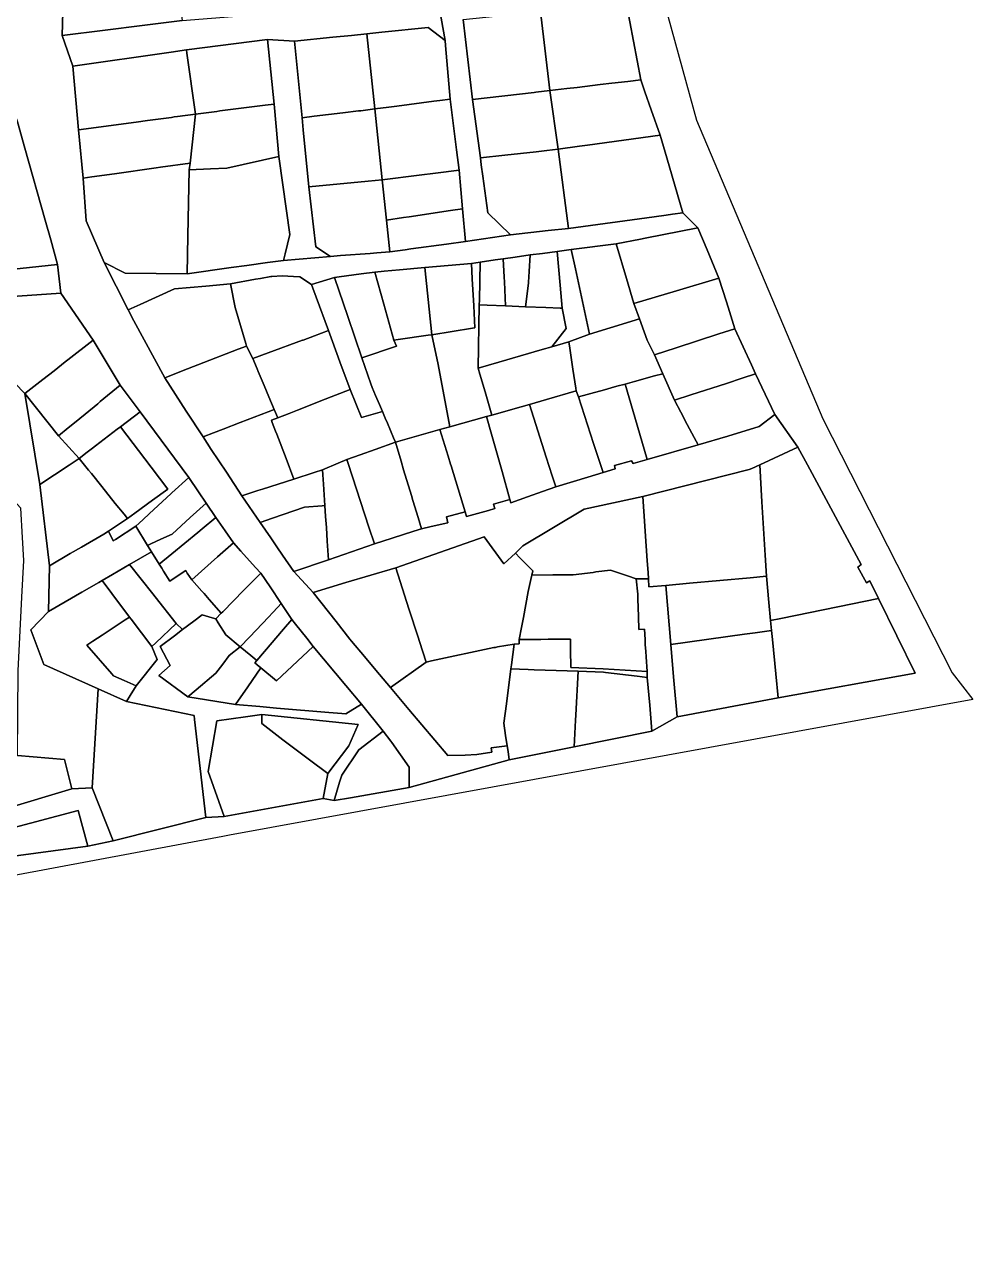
# Model space of a CAD drawing. Header units: inches. Extents: x 469449 to 472390, y 1000542 to 1004361.
# Drawn here: x 472148.4 to 472390.3, y 1000541.7 to 1000851.5 of the extents above; entities that cross this region are included whole.
import ezdxf

# ---------------------------------------------------------------- set-up
doc = ezdxf.new("R2010")
doc.units = ezdxf.units.IN
doc.header["$MEASUREMENT"] = 0
doc.layers.add('Gulele_10_07_New_Parcel', color=7, linetype='Continuous')

msp = doc.modelspace()

# ---------------------------------------------------------------- linework, layer by layer
at = {"layer": 'Gulele_10_07_New_Parcel'}
for points in [[(472232.75, 1001463.52), (472234.19, 1001375.33), (472246.48, 1001209.8), (472250.24, 1001191.59), (472273.22, 1001137.95), (472291.43, 1001087.35), (472302.12, 1001044.85), (472306.17, 1000998.59), (472307.47, 1000965.19), (472310.36, 1000866.6), (472312.67, 1000853.3), (472319.9, 1000826.99), (472352.13, 1000750.8), (472385.08, 1000686.03), (472390.32, 1000679.22), (472200.76, 1000644.61), (472199.07, 1000644.3), (471657.08, 1000542.93), (471653.75, 1000542.33), (471650.07, 1000541.67), (471342.89, 1000998.27), (471292.88, 1001049.45)], [(472158.59, 1000867.03), (472158.09, 1000848.59), (472160.77, 1000840.8), (472162.25, 1000824.52), (472163.11, 1000815.71), (472163.44, 1000812.22), (472164.18, 1000801.37), (472168.78, 1000790.69), (472174.88, 1000778.6), (472176.37, 1000775.85), (472184.24, 1000761.3), (472189.73, 1000752.83), (472194.01, 1000746.23), (472196.11, 1000743.05), (472199.98, 1000737.2), (472203.94, 1000731.2), (472208.61, 1000724.38), (472211.3, 1000720.45), (472212.85, 1000718.18), (472214.32, 1000716.04), (472217.19, 1000711.85), (472222.09, 1000706.55), (472227.94, 1000699.12), (472231.49, 1000694.61), (472231.9, 1000694.12), (472235.18, 1000690.21), (472238.07, 1000686.75), (472241.82, 1000682.29), (472246.51, 1000676.71), (472256.45, 1000664.91), (472260.85, 1000665.07), (472263.84, 1000665.18), (472267.66, 1000665.78), (472267.46, 1000666.86), (472271.59, 1000667.43), (472271.81, 1000665.94), (472272.12, 1000663.84), (472246.61, 1000656.75), (472246.61, 1000662), (472242.2, 1000668.22), (472241.95, 1000668.57), (472239.95, 1000671.15), (472234.46, 1000678.04), (472230.47, 1000682.8), (472222.13, 1000692.77), (472220.47, 1000694.85), (472217.63, 1000698.42), (472216.64, 1000699.65), (472213.98, 1000703.73), (472211.15, 1000707.98), (472208.73, 1000711.47), (472207.43, 1000712.91), (472203.65, 1000717.09), (472201.74, 1000719.2), (472199.65, 1000722.26), (472197.31, 1000725.7), (472194.83, 1000729.32), (472192.85, 1000732.23), (472190.35, 1000735.9), (472177.95, 1000752.66), (472172.87, 1000759.4), (472165.96, 1000770.87), (472157.73, 1000782.93), (472156.93, 1000790.24), (472155.16, 1000796.51), (472153.75, 1000801.51), (472148.57, 1000819.9), (472146.69, 1000826.57)], [(472260.34, 1000852.69), (472262.73, 1000832.26), (472264.74, 1000817.38), (472264.98, 1000815.66), (472265.38, 1000812.75), (472266.68, 1000803.39), (472272.4, 1000797.78), (472260.94, 1000796.08), (472260.19, 1000804.43), (472259.3, 1000814.3), (472258.66, 1000819.47), (472257.82, 1000826.28), (472257.07, 1000832.42), (472255.86, 1000846.08), (472255.75, 1000847.33), (472253.77, 1000858.8)], [(472127.93, 1000636.89), (472164.65, 1000641.8), (472171.12, 1000643.2), (472194.75, 1000649.09), (472199.4, 1000649.35), (472224.63, 1000654.01), (472227.46, 1000653.43), (472231.58, 1000654.14), (472246.61, 1000656.75), (472272.12, 1000663.84), (472288.68, 1000667.17), (472308.51, 1000671.15), (472314.93, 1000674.82), (472340.7, 1000679.65), (472375.67, 1000685.96), (472366.27, 1000705.01), (472364.07, 1000709.47), (472363.26, 1000709), (472361.04, 1000712.96), (472361.85, 1000713.7), (472348.17, 1000739.12), (472345.75, 1000743.62), (472339.85, 1000751.94), (472334.96, 1000762.29), (472333.89, 1000764.62), (472329.66, 1000773.79), (472328.27, 1000778.24), (472327.5, 1000780.67), (472325.6, 1000786.71), (472322.57, 1000793.97), (472320.23, 1000799.6), (472316.41, 1000803.39), (472312.3, 1000817.39), (472310.59, 1000823.2), (472308.33, 1000829.66), (472306.71, 1000834.27), (472305.65, 1000837.3), (472301.94, 1000857.06)], [(472142.62, 1000788.67), (472156.93, 1000790.24), (472157.73, 1000782.93), (472141.66, 1000781.76)]]:
    msp.add_lwpolyline(points, dxfattribs=at)
for points in [[(472169.02, 1000849.96), (472158.09, 1000848.59), (472158.59, 1000867.03), (472166.37, 1000868.25), (472171.43, 1000869.05), (472178.5, 1000868.91), (472184.11, 1000868.81), (472186.18, 1000868.77), (472186.76, 1000866.77), (472188.09, 1000856.87), (472188.69, 1000852.44), (472178.52, 1000851.16)], [(472255.75, 1000847.33), (472251.46, 1000850.71), (472239.63, 1000849.46), (472235.77, 1000849.06), (472231.9, 1000848.66), (472227.12, 1000848.18), (472217.37, 1000847.18), (472210.48, 1000847.61), (472189.77, 1000844.94), (472185.92, 1000844.39), (472160.77, 1000840.8), (472158.09, 1000848.59), (472169.02, 1000849.96), (472178.52, 1000851.16), (472188.69, 1000852.44), (472213.25, 1000854.44), (472229.77, 1000856.04), (472233.14, 1000856.37), (472253.77, 1000858.8)], [(472286.79, 1000835.08), (472282.43, 1000834.57), (472280.07, 1000854.75), (472287.19, 1000855.51), (472301.94, 1000857.06), (472305.65, 1000837.3), (472302.33, 1000836.91), (472298.31, 1000836.44), (472295.33, 1000836.09), (472289.44, 1000835.4)], [(472278.5, 1000834.11), (472262.73, 1000832.26), (472260.34, 1000852.69), (472266.17, 1000853.3), (472280.07, 1000854.75), (472282.43, 1000834.57), (472278.88, 1000834.16)], [(472241.4, 1000830.35), (472237.79, 1000829.88), (472235.77, 1000849.06), (472239.63, 1000849.46), (472251.46, 1000850.71), (472255.75, 1000847.33), (472255.86, 1000846.08), (472257.07, 1000832.42), (472254.37, 1000832.06), (472252.84, 1000831.86), (472243.4, 1000830.62)], [(472197.54, 1000829.27), (472192.07, 1000828.57), (472189.88, 1000844.11), (472189.77, 1000844.94), (472210.48, 1000847.61), (472212.13, 1000831.14), (472209.89, 1000830.86), (472198.29, 1000829.37)], [(472217.37, 1000847.18), (472219.27, 1000827.63), (472219.57, 1000824.54), (472221, 1000810.01), (472222.81, 1000794.74), (472226.53, 1000792.27), (472214.53, 1000791.25), (472214.95, 1000792.93), (472216.18, 1000797.87), (472214.36, 1000810.56), (472213.33, 1000817.74), (472212.64, 1000825.44), (472212.13, 1000831.14), (472210.48, 1000847.61)], [(472222.38, 1000828.01), (472219.27, 1000827.63), (472217.37, 1000847.18), (472227.12, 1000848.18), (472231.9, 1000848.66), (472235.77, 1000849.06), (472237.79, 1000829.88), (472234.23, 1000829.45), (472233.7, 1000829.38), (472229.66, 1000828.89)], [(472176.93, 1000826.51), (472162.25, 1000824.52), (472160.77, 1000840.8), (472185.92, 1000844.39), (472189.77, 1000844.94), (472189.88, 1000844.11), (472192.07, 1000828.57), (472187.51, 1000827.95), (472186.68, 1000827.84), (472186, 1000827.75), (472179.85, 1000826.91)], [(472290.03, 1000820.37), (472284.55, 1000819.62), (472282.43, 1000834.57), (472286.79, 1000835.08), (472289.44, 1000835.4), (472295.33, 1000836.09), (472298.31, 1000836.44), (472302.33, 1000836.91), (472305.65, 1000837.3), (472306.71, 1000834.27), (472308.33, 1000829.66), (472310.59, 1000823.2), (472292.05, 1000820.65)], [(472136.66, 1000787.45), (472132.48, 1000786.59), (472125.28, 1000816.65), (472131.75, 1000831.75), (472143.76, 1000834.78), (472146.69, 1000826.57), (472148.57, 1000819.9), (472153.75, 1000801.51), (472155.16, 1000796.51), (472156.93, 1000790.24), (472142.62, 1000788.67)], [(472270.95, 1000818.08), (472264.74, 1000817.38), (472262.73, 1000832.26), (472278.5, 1000834.11), (472278.88, 1000834.16), (472282.43, 1000834.57), (472284.55, 1000819.62), (472281.67, 1000819.3), (472279.01, 1000818.99)], [(472195.88, 1000814.6), (472190.5, 1000814.34), (472190.7, 1000816.07), (472192.07, 1000828.57), (472197.54, 1000829.27), (472198.29, 1000829.37), (472209.89, 1000830.86), (472212.13, 1000831.14), (472212.64, 1000825.44), (472213.33, 1000817.74), (472200.08, 1000814.8)], [(472249.1, 1000813.02), (472239.69, 1000811.84), (472237.79, 1000829.88), (472241.4, 1000830.35), (472243.4, 1000830.62), (472252.84, 1000831.86), (472254.37, 1000832.06), (472257.07, 1000832.42), (472257.82, 1000826.28), (472258.66, 1000819.47), (472259.3, 1000814.3), (472253.27, 1000813.54)], [(472165.63, 1000812.53), (472163.44, 1000812.22), (472163.11, 1000815.71), (472162.25, 1000824.52), (472176.93, 1000826.51), (472179.85, 1000826.91), (472186, 1000827.75), (472186.68, 1000827.84), (472187.51, 1000827.95), (472192.07, 1000828.57), (472190.7, 1000816.07), (472183.17, 1000815.01), (472182.04, 1000814.85), (472171.46, 1000813.36)], [(472236.17, 1000811.5), (472221, 1000810.01), (472219.57, 1000824.54), (472219.27, 1000827.63), (472222.38, 1000828.01), (472229.66, 1000828.89), (472233.7, 1000829.38), (472234.23, 1000829.45), (472237.79, 1000829.88), (472239.69, 1000811.84)], [(472309.1, 1000802.4), (472287.21, 1000799.41), (472284.55, 1000819.62), (472290.03, 1000820.37), (472292.05, 1000820.65), (472310.59, 1000823.2), (472312.3, 1000817.39), (472316.41, 1000803.39), (472313.75, 1000803.03), (472312.15, 1000802.81)], [(472282.03, 1000798.84), (472272.4, 1000797.78), (472266.68, 1000803.39), (472265.38, 1000812.75), (472264.98, 1000815.66), (472264.74, 1000817.38), (472270.95, 1000818.08), (472279.01, 1000818.99), (472281.67, 1000819.3), (472284.55, 1000819.62), (472287.21, 1000799.41)], [(472190.15, 1000797.5), (472189.95, 1000787.84), (472174.12, 1000788.03), (472168.78, 1000790.69), (472164.18, 1000801.37), (472163.44, 1000812.22), (472165.63, 1000812.53), (472171.46, 1000813.36), (472182.04, 1000814.85), (472183.17, 1000815.01), (472190.7, 1000816.07), (472190.5, 1000814.34)], [(472201.2, 1000789.4), (472189.95, 1000787.84), (472190.15, 1000797.5), (472190.5, 1000814.34), (472195.88, 1000814.6), (472200.08, 1000814.8), (472213.33, 1000817.74), (472214.36, 1000810.56), (472216.18, 1000797.87), (472214.95, 1000792.93), (472214.53, 1000791.25), (472210.45, 1000790.68), (472205.21, 1000789.96)], [(472245.13, 1000802.18), (472240.78, 1000801.53), (472239.69, 1000811.84), (472249.1, 1000813.02), (472253.27, 1000813.54), (472259.3, 1000814.3), (472260.19, 1000804.43), (472257.1, 1000803.96), (472246.62, 1000802.4)], [(472229.04, 1000792.46), (472226.53, 1000792.27), (472222.81, 1000794.74), (472221, 1000810.01), (472236.17, 1000811.5), (472239.69, 1000811.84), (472240.78, 1000801.53), (472241.63, 1000793.44), (472238.33, 1000793.18), (472236.65, 1000793.05)], [(472320.23, 1000799.6), (472306.77, 1000796.93), (472305.57, 1000796.69), (472299.35, 1000795.46), (472287.92, 1000794.05), (472284.31, 1000793.49), (472280.57, 1000793.04), (472277.43, 1000792.66), (472273.59, 1000792.11), (472270.58, 1000791.68), (472268.52, 1000791.39), (472264.68, 1000790.84), (472262.46, 1000790.43), (472250.61, 1000789.43), (472244.14, 1000788.84), (472240.23, 1000788.49), (472237.86, 1000788.27), (472234.33, 1000787.8), (472228.72, 1000787.03), (472227.5, 1000786.87), (472221.67, 1000785.14), (472218.69, 1000787.04), (472217.05, 1000787.13), (472214.21, 1000787.29), (472211.56, 1000787.14), (472211.32, 1000787.12), (472208.63, 1000786.65), (472207.42, 1000786.43), (472201.04, 1000785.3), (472194.72, 1000784.72), (472186.72, 1000783.98), (472177.96, 1000780), (472174.88, 1000778.6), (472168.78, 1000790.69), (472174.12, 1000788.03), (472189.95, 1000787.84), (472201.2, 1000789.4), (472205.21, 1000789.96), (472210.45, 1000790.68), (472214.53, 1000791.25), (472226.53, 1000792.27), (472229.04, 1000792.46), (472236.65, 1000793.05), (472238.33, 1000793.18), (472241.63, 1000793.44), (472245.57, 1000793.97), (472246.97, 1000794.17), (472256.13, 1000795.42), (472260.94, 1000796.08), (472272.4, 1000797.78), (472282.03, 1000798.84), (472287.21, 1000799.41), (472309.1, 1000802.4), (472312.15, 1000802.81), (472313.75, 1000803.03), (472316.41, 1000803.39)], [(472245.57, 1000793.97), (472241.63, 1000793.44), (472240.78, 1000801.53), (472245.13, 1000802.18), (472246.62, 1000802.4), (472257.1, 1000803.96), (472260.19, 1000804.43), (472260.94, 1000796.08), (472256.13, 1000795.42), (472246.97, 1000794.17)], [(472314.74, 1000783.47), (472303.9, 1000780.25), (472301.98, 1000786.67), (472299.35, 1000795.46), (472305.57, 1000796.69), (472306.77, 1000796.93), (472320.23, 1000799.6), (472322.57, 1000793.97), (472325.6, 1000786.71)], [(472285.09, 1000784.97), (472285.63, 1000779.08), (472285.08, 1000779.1), (472281.43, 1000779.23), (472276.27, 1000779.42), (472276.99, 1000785.45), (472277.02, 1000785.71), (472277.18, 1000788.4), (472277.43, 1000792.66), (472280.57, 1000793.04), (472284.31, 1000793.49)], [(472288.99, 1000789.07), (472292.56, 1000772.44), (472287.35, 1000770.5), (472283.01, 1000769.24), (472286.67, 1000773.87), (472285.63, 1000779.08), (472285.09, 1000784.97), (472284.31, 1000793.49), (472287.92, 1000794.05)], [(472297.89, 1000774.09), (472292.56, 1000772.44), (472288.99, 1000789.07), (472287.92, 1000794.05), (472299.35, 1000795.46), (472301.98, 1000786.67), (472303.9, 1000780.25), (472305.31, 1000776.38)], [(472262.77, 1000773.94), (472252.35, 1000772.3), (472251.69, 1000778.79), (472250.61, 1000789.43), (472262.46, 1000790.43), (472262.67, 1000786.54), (472263.05, 1000779.69), (472263.37, 1000774.04)], [(472266.33, 1000751.4), (472257, 1000748.82), (472254.01, 1000764.71), (472252.35, 1000772.3), (472262.77, 1000773.94), (472263.37, 1000774.04), (472263.05, 1000779.69), (472262.67, 1000786.54), (472262.46, 1000790.43), (472264.68, 1000790.84), (472264.5, 1000781.09), (472264.48, 1000779.91), (472264.18, 1000763.79), (472264.62, 1000762.27), (472265.95, 1000757.73), (472267.7, 1000751.78)], [(472270.87, 1000785.81), (472271.18, 1000779.63), (472266.46, 1000779.82), (472264.48, 1000779.91), (472264.5, 1000781.09), (472264.68, 1000790.84), (472268.52, 1000791.39), (472270.58, 1000791.68), (472270.81, 1000787.01)], [(472276.99, 1000785.45), (472276.27, 1000779.42), (472271.18, 1000779.63), (472270.87, 1000785.81), (472270.81, 1000787.01), (472270.58, 1000791.68), (472273.59, 1000792.11), (472277.43, 1000792.66), (472277.18, 1000788.4), (472277.02, 1000785.71)], [(472210.66, 1000767.69), (472206.7, 1000766.25), (472205.11, 1000769.41), (472204.93, 1000770.02), (472202.2, 1000779.26), (472201.04, 1000785.3), (472207.42, 1000786.43), (472208.63, 1000786.65), (472211.32, 1000787.12), (472211.56, 1000787.14), (472214.21, 1000787.29), (472217.05, 1000787.13), (472218.69, 1000787.04), (472221.67, 1000785.14), (472222.01, 1000784.2), (472222.86, 1000781.89), (472225.99, 1000773.36), (472222.48, 1000772.04), (472219.52, 1000770.93), (472219.34, 1000770.86)], [(472243.32, 1000769.4), (472234.54, 1000766.42), (472230.94, 1000776.9), (472227.5, 1000786.87), (472228.72, 1000787.03), (472234.33, 1000787.8), (472237.86, 1000788.27), (472240.13, 1000780.06), (472242.66, 1000770.89)], [(472243.82, 1000771.06), (472242.66, 1000770.89), (472240.13, 1000780.06), (472237.86, 1000788.27), (472240.23, 1000788.49), (472244.14, 1000788.84), (472250.61, 1000789.43), (472251.69, 1000778.79), (472252.35, 1000772.3), (472251.39, 1000772.16)], [(472190.02, 1000763.55), (472184.24, 1000761.3), (472176.37, 1000775.85), (472174.88, 1000778.6), (472177.96, 1000780), (472186.72, 1000783.98), (472194.72, 1000784.72), (472201.04, 1000785.3), (472202.2, 1000779.26), (472204.93, 1000770.02), (472205.11, 1000769.41), (472202.99, 1000768.59), (472194.19, 1000765.17)], [(472230.94, 1000776.9), (472234.54, 1000766.42), (472236.78, 1000759.74), (472237.16, 1000758.83), (472238.04, 1000756.76), (472239.01, 1000754.48), (472239.75, 1000752.73), (472234.42, 1000751.15), (472231.52, 1000758.33), (472228.92, 1000765.4), (472227.03, 1000770.54), (472225.99, 1000773.36), (472222.86, 1000781.89), (472222.01, 1000784.2), (472221.67, 1000785.14), (472227.5, 1000786.87)], [(472314.68, 1000768.96), (472309.12, 1000767.17), (472307.3, 1000770.89), (472306.53, 1000773.03), (472305.31, 1000776.38), (472303.9, 1000780.25), (472314.74, 1000783.47), (472325.6, 1000786.71), (472327.5, 1000780.67), (472328.27, 1000778.24), (472329.66, 1000773.79), (472325.61, 1000772.48)], [(472153.15, 1000760.88), (472148.56, 1000757.3), (472128.59, 1000777.85), (472138.25, 1000780.74), (472141.66, 1000781.76), (472157.73, 1000782.93), (472165.96, 1000770.87), (472159.52, 1000765.85), (472158.88, 1000765.35), (472156.02, 1000763.12)], [(472269.49, 1000765.33), (472264.18, 1000763.79), (472264.48, 1000779.91), (472266.46, 1000779.82), (472271.18, 1000779.63), (472276.27, 1000779.42), (472281.43, 1000779.23), (472285.08, 1000779.1), (472285.63, 1000779.08), (472286.67, 1000773.87), (472283.01, 1000769.24), (472280.49, 1000768.51)], [(472148.56, 1000757.3), (472152.41, 1000734.07), (472154.82, 1000713.34), (472154.63, 1000701.72), (472150.05, 1000696.99), (472153.38, 1000688.16), (472167.3, 1000681.97), (472165.7, 1000656.66), (472160.54, 1000656.41), (472158.64, 1000663.94), (472146.7, 1000664.96), (472146.86, 1000686.55), (472147.8, 1000705.37), (472148.28, 1000714.69), (472147.96, 1000720.59), (472147.56, 1000728.08), (472145.58, 1000730.14), (472140.75, 1000742.4), (472135.99, 1000755.87), (472128.83, 1000761.55), (472125.61, 1000764.11), (472120.13, 1000774.12), (472128.59, 1000777.85)], [(472295.12, 1000757.91), (472289.75, 1000756.43), (472289.17, 1000758), (472289.08, 1000758.63), (472288.37, 1000763.48), (472287.58, 1000768.87), (472287.35, 1000770.5), (472292.56, 1000772.44), (472297.89, 1000774.09), (472305.31, 1000776.38), (472306.53, 1000773.03), (472307.3, 1000770.89), (472309.12, 1000767.17), (472311.26, 1000762.35), (472309.19, 1000761.78), (472304.02, 1000760.36), (472301.65, 1000759.7), (472299.59, 1000759.14), (472295.8, 1000758.09)], [(472215.94, 1000752.22), (472213.08, 1000751.09), (472212.18, 1000753.22), (472210.83, 1000756.43), (472209.6, 1000759.37), (472208.11, 1000762.9), (472207.8, 1000763.63), (472206.7, 1000766.25), (472210.66, 1000767.69), (472219.34, 1000770.86), (472219.52, 1000770.93), (472222.48, 1000772.04), (472225.99, 1000773.36), (472227.03, 1000770.54), (472228.92, 1000765.4), (472231.52, 1000758.33), (472224.07, 1000755.4), (472223.06, 1000755.01), (472218.1, 1000753.06)], [(472254.42, 1000748.1), (472243.07, 1000744.87), (472242.6, 1000745.99), (472241.03, 1000749.69), (472240.49, 1000750.99), (472239.75, 1000752.73), (472239.01, 1000754.48), (472238.04, 1000756.76), (472237.16, 1000758.83), (472236.78, 1000759.74), (472234.54, 1000766.42), (472243.32, 1000769.4), (472242.66, 1000770.89), (472243.82, 1000771.06), (472251.39, 1000772.16), (472252.35, 1000772.3), (472254.01, 1000764.71), (472257, 1000748.82)], [(472318.43, 1000756.93), (472314.26, 1000755.58), (472311.26, 1000762.35), (472309.12, 1000767.17), (472314.68, 1000768.96), (472325.61, 1000772.48), (472329.66, 1000773.79), (472333.89, 1000764.62), (472334.96, 1000762.29), (472331.56, 1000761.18), (472327.52, 1000759.87)], [(472159.59, 1000748.51), (472157.13, 1000746.5), (472148.56, 1000757.3), (472153.15, 1000760.88), (472156.02, 1000763.12), (472158.88, 1000765.35), (472159.52, 1000765.85), (472165.96, 1000770.87), (472172.87, 1000759.4), (472167.8, 1000755.24), (472167.14, 1000754.7), (472161.62, 1000750.17)], [(472196.68, 1000747.26), (472194.01, 1000746.23), (472189.73, 1000752.83), (472184.24, 1000761.3), (472190.02, 1000763.55), (472194.19, 1000765.17), (472202.99, 1000768.59), (472205.11, 1000769.41), (472206.7, 1000766.25), (472207.8, 1000763.63), (472208.11, 1000762.9), (472209.6, 1000759.37), (472210.83, 1000756.43), (472212.18, 1000753.22), (472210.64, 1000752.63), (472203.52, 1000749.89), (472199.13, 1000748.2)], [(472272.2, 1000753.04), (472267.7, 1000751.78), (472265.95, 1000757.73), (472264.62, 1000762.27), (472264.18, 1000763.79), (472269.49, 1000765.33), (472280.49, 1000768.51), (472283.01, 1000769.24), (472287.35, 1000770.5), (472287.58, 1000768.87), (472288.37, 1000763.48), (472289.08, 1000758.63), (472289.17, 1000758), (472281.58, 1000755.74), (472277.25, 1000754.46), (472273.07, 1000753.29)], [(472164.48, 1000742.31), (472162.4, 1000740.72), (472157.13, 1000746.5), (472159.59, 1000748.51), (472161.62, 1000750.17), (472167.14, 1000754.7), (472167.8, 1000755.24), (472172.87, 1000759.4), (472177.95, 1000752.66), (472172.95, 1000748.78), (472172.14, 1000748.16), (472166.57, 1000743.91), (472165.78, 1000743.31)], [(472307.31, 1000740.45), (472303.75, 1000739.46), (472303.33, 1000740.12), (472298.94, 1000738.96), (472299.11, 1000738.05), (472296.03, 1000737.13), (472293.63, 1000744.5), (472290.51, 1000754.09), (472289.75, 1000756.43), (472295.12, 1000757.91), (472295.8, 1000758.09), (472299.59, 1000759.14), (472301.65, 1000759.7), (472304.73, 1000749.22)], [(472320.3, 1000744.16), (472307.31, 1000740.45), (472304.73, 1000749.22), (472301.65, 1000759.7), (472304.02, 1000760.36), (472309.19, 1000761.78), (472311.26, 1000762.35), (472314.26, 1000755.58), (472315.89, 1000752.5), (472317.53, 1000749.39), (472319.27, 1000746.11)], [(472327.86, 1000746.45), (472320.3, 1000744.16), (472319.27, 1000746.11), (472317.53, 1000749.39), (472315.89, 1000752.5), (472314.26, 1000755.58), (472318.43, 1000756.93), (472327.52, 1000759.87), (472331.56, 1000761.18), (472334.96, 1000762.29), (472339.85, 1000751.94), (472335.87, 1000748.87)], [(472157.13, 1000746.5), (472162.4, 1000740.72), (472159.88, 1000739.05), (472152.41, 1000734.07), (472148.56, 1000757.3)], [(472231.52, 1000758.33), (472234.42, 1000751.15), (472239.75, 1000752.73), (472240.49, 1000750.99), (472241.03, 1000749.69), (472242.6, 1000745.99), (472243.07, 1000744.87), (472237.92, 1000743.05), (472234.06, 1000741.69), (472230.67, 1000740.49), (472228.47, 1000739.55), (472224.46, 1000737.85), (472222.37, 1000737.17), (472217.17, 1000735.48), (472215.2, 1000740.72), (472212.83, 1000746.91), (472212.53, 1000747.7), (472211.68, 1000749.92), (472211.47, 1000750.46), (472213.08, 1000751.09), (472215.94, 1000752.22), (472218.1, 1000753.06), (472223.06, 1000755.01), (472224.07, 1000755.4)], [(472292.15, 1000735.97), (472283.96, 1000733.51), (472283.06, 1000736.3), (472281.54, 1000741.04), (472277.25, 1000754.46), (472281.58, 1000755.74), (472289.17, 1000758), (472289.75, 1000756.43), (472290.51, 1000754.09), (472293.63, 1000744.5), (472296.03, 1000737.13)], [(472215.2, 1000740.72), (472217.17, 1000735.48), (472209.17, 1000732.89), (472208, 1000732.51), (472203.94, 1000731.2), (472199.98, 1000737.2), (472196.11, 1000743.05), (472194.01, 1000746.23), (472196.68, 1000747.26), (472199.13, 1000748.2), (472203.52, 1000749.89), (472210.64, 1000752.63), (472212.18, 1000753.22), (472213.08, 1000751.09), (472211.47, 1000750.46), (472211.68, 1000749.92), (472212.53, 1000747.7), (472212.83, 1000746.91)], [(472276.8, 1000730.92), (472272.55, 1000729.38), (472272.29, 1000730.28), (472270.28, 1000737.43), (472267.59, 1000746.94), (472266.33, 1000751.4), (472267.7, 1000751.78), (472272.2, 1000753.04), (472273.07, 1000753.29), (472277.25, 1000754.46), (472281.54, 1000741.04), (472283.06, 1000736.3), (472283.96, 1000733.51), (472280.6, 1000732.3)], [(472190.35, 1000735.9), (472186.08, 1000731.95), (472185.76, 1000731.66), (472180.35, 1000726.64), (472178.64, 1000725.07), (472176.86, 1000723.42), (472171.66, 1000720.07), (472171.12, 1000719.73), (472169.87, 1000722.14), (472174.72, 1000725.41), (472176.58, 1000726.76), (472181.15, 1000730.07), (472185.03, 1000732.88), (472180.77, 1000738.49), (472172.95, 1000748.78), (472177.95, 1000752.66)], [(472345.75, 1000743.62), (472336.01, 1000739.12), (472333.98, 1000738.2), (472333.33, 1000737.91), (472306.21, 1000731.01), (472291.2, 1000727.8), (472275.56, 1000718.4), (472273.68, 1000716.52), (472270.69, 1000713.86), (472265.72, 1000720.7), (472243.16, 1000712.86), (472230.45, 1000709.06), (472222.09, 1000706.55), (472217.19, 1000711.85), (472226.04, 1000714.83), (472237.71, 1000718.97), (472242.24, 1000720.4), (472247.76, 1000722.16), (472249.7, 1000722.77), (472252.19, 1000723.34), (472256.48, 1000724.33), (472256.07, 1000725.79), (472260.85, 1000727.14), (472261.2, 1000725.89), (472266.79, 1000727.47), (472268.44, 1000727.94), (472268.11, 1000729.1), (472272.29, 1000730.28), (472272.55, 1000729.38), (472276.8, 1000730.92), (472280.6, 1000732.3), (472283.96, 1000733.51), (472292.15, 1000735.97), (472296.03, 1000737.13), (472299.11, 1000738.05), (472298.94, 1000738.96), (472303.33, 1000740.12), (472303.75, 1000739.46), (472307.31, 1000740.45), (472320.3, 1000744.16), (472327.86, 1000746.45), (472335.87, 1000748.87), (472339.85, 1000751.94)], [(472266.79, 1000727.47), (472261.2, 1000725.89), (472260.85, 1000727.14), (472257.27, 1000738.8), (472257.13, 1000739.26), (472256.5, 1000741.32), (472254.42, 1000748.1), (472257, 1000748.82), (472266.33, 1000751.4), (472267.59, 1000746.94), (472270.28, 1000737.43), (472272.29, 1000730.28), (472268.11, 1000729.1), (472268.44, 1000727.94)], [(472176.58, 1000726.76), (472174.72, 1000725.41), (472173.87, 1000726.47), (472171.63, 1000729.25), (472168.18, 1000733.54), (472165.52, 1000736.85), (472164.8, 1000737.75), (472162.4, 1000740.72), (472164.48, 1000742.31), (472165.78, 1000743.31), (472166.57, 1000743.91), (472172.14, 1000748.16), (472172.95, 1000748.78), (472180.77, 1000738.49), (472185.03, 1000732.88), (472181.15, 1000730.07)], [(472252.19, 1000723.34), (472249.7, 1000722.77), (472248.84, 1000725.62), (472247.53, 1000730.01), (472247.14, 1000731.3), (472245.18, 1000737.85), (472244.52, 1000740.04), (472243.07, 1000744.87), (472254.42, 1000748.1), (472256.5, 1000741.32), (472257.13, 1000739.26), (472257.27, 1000738.8), (472260.85, 1000727.14), (472256.07, 1000725.79), (472256.48, 1000724.33)], [(472242.24, 1000720.4), (472237.71, 1000718.97), (472236.34, 1000723.18), (472231.02, 1000739.45), (472230.67, 1000740.49), (472234.06, 1000741.69), (472237.92, 1000743.05), (472243.07, 1000744.87), (472244.52, 1000740.04), (472245.18, 1000737.85), (472247.14, 1000731.3), (472247.53, 1000730.01), (472248.84, 1000725.62), (472249.7, 1000722.77), (472247.76, 1000722.16)], [(472160.12, 1000716.44), (472154.82, 1000713.34), (472152.41, 1000734.07), (472159.88, 1000739.05), (472162.4, 1000740.72), (472164.8, 1000737.75), (472165.52, 1000736.85), (472168.18, 1000733.54), (472171.63, 1000729.25), (472173.87, 1000726.47), (472174.72, 1000725.41), (472169.87, 1000722.14), (472168.68, 1000721.45), (472162.98, 1000718.11)], [(472361.04, 1000712.96), (472363.26, 1000709), (472364.07, 1000709.47), (472366.27, 1000705.01), (472355.89, 1000702.88), (472341.41, 1000699.91), (472338.78, 1000699.37), (472338.34, 1000703.96), (472337.69, 1000710.69), (472337.37, 1000716.08), (472336.57, 1000729.69), (472336.38, 1000732.78), (472336.01, 1000739.12), (472345.75, 1000743.62), (472348.17, 1000739.12), (472361.85, 1000713.7)], [(472211.76, 1000725.48), (472208.61, 1000724.38), (472203.94, 1000731.2), (472208, 1000732.51), (472209.17, 1000732.89), (472217.17, 1000735.48), (472222.37, 1000737.17), (472224.46, 1000737.85), (472224.55, 1000736.53), (472224.72, 1000734.14), (472225.09, 1000728.7), (472224.4, 1000728.65), (472219.86, 1000728.31)], [(472237.71, 1000718.97), (472226.04, 1000714.83), (472225.71, 1000719.64), (472225.47, 1000723.15), (472225.28, 1000725.93), (472225.09, 1000728.7), (472224.72, 1000734.14), (472224.55, 1000736.53), (472224.46, 1000737.85), (472228.47, 1000739.55), (472230.67, 1000740.49), (472231.02, 1000739.45), (472236.34, 1000723.18)], [(472312.08, 1000708.35), (472307.75, 1000707.95), (472307.61, 1000710.04), (472307.51, 1000711.59), (472307.31, 1000714.58), (472306.21, 1000731.01), (472333.33, 1000737.91), (472333.98, 1000738.2), (472336.01, 1000739.12), (472336.38, 1000732.78), (472336.57, 1000729.69), (472337.37, 1000716.08), (472337.69, 1000710.69), (472333.57, 1000710.31), (472318.11, 1000708.9)], [(472180.7, 1000718.93), (472179.87, 1000718.55), (472176.86, 1000723.42), (472178.64, 1000725.07), (472180.35, 1000726.64), (472185.76, 1000731.66), (472186.08, 1000731.95), (472190.35, 1000735.9), (472192.85, 1000732.23), (472194.83, 1000729.32), (472190.76, 1000725.63), (472186.1, 1000721.42), (472183.25, 1000720.11)], [(472186.05, 1000716.38), (472182.85, 1000713.73), (472180.89, 1000716.9), (472179.87, 1000718.55), (472180.7, 1000718.93), (472183.25, 1000720.11), (472186.1, 1000721.42), (472190.76, 1000725.63), (472194.83, 1000729.32), (472197.31, 1000725.7), (472193.78, 1000722.78), (472192.67, 1000721.86)], [(472226.04, 1000714.83), (472217.19, 1000711.85), (472214.32, 1000716.04), (472212.85, 1000718.18), (472211.3, 1000720.45), (472208.61, 1000724.38), (472211.76, 1000725.48), (472219.86, 1000728.31), (472224.4, 1000728.65), (472225.09, 1000728.7), (472225.28, 1000725.93), (472225.47, 1000723.15), (472225.71, 1000719.64)], [(472307.31, 1000714.58), (472307.51, 1000711.59), (472307.61, 1000710.04), (472304.49, 1000710.02), (472302.28, 1000710.78), (472297.98, 1000712.24), (472294.21, 1000711.76), (472293.48, 1000711.67), (472288.45, 1000711.03), (472284.1, 1000711), (472283.2, 1000711), (472277.84, 1000710.96), (472278.17, 1000712.03), (472274.79, 1000715.41), (472273.68, 1000716.52), (472275.56, 1000718.4), (472291.2, 1000727.8), (472306.21, 1000731.01)], [(472197.7, 1000715.6), (472191.17, 1000709.79), (472190, 1000711.5), (472189.6, 1000712.1), (472186.62, 1000710.15), (472185.52, 1000709.43), (472183.94, 1000711.98), (472183.47, 1000712.73), (472182.85, 1000713.73), (472186.05, 1000716.38), (472192.67, 1000721.86), (472193.78, 1000722.78), (472197.31, 1000725.7), (472199.65, 1000722.26), (472201.74, 1000719.2)], [(472176.86, 1000723.42), (472179.87, 1000718.55), (472180.89, 1000716.9), (472175.27, 1000713.65), (472170.95, 1000711.15), (472168.25, 1000709.59), (472167.43, 1000709.12), (472163.13, 1000706.63), (472154.63, 1000701.72), (472154.82, 1000713.34), (472160.12, 1000716.44), (472162.98, 1000718.11), (472168.68, 1000721.45), (472169.87, 1000722.14), (472171.12, 1000719.73), (472171.66, 1000720.07)], [(472199.02, 1000701.62), (472198.64, 1000701.24), (472195.55, 1000704.78), (472194.27, 1000706.25), (472193.73, 1000706.86), (472191.17, 1000709.79), (472197.7, 1000715.6), (472201.74, 1000719.2), (472203.65, 1000717.09), (472207.43, 1000712.91), (472208.73, 1000711.47), (472204.41, 1000707.09)], [(472265.72, 1000720.7), (472270.69, 1000713.86), (472273.68, 1000716.52), (472274.79, 1000715.41), (472278.17, 1000712.03), (472277.84, 1000710.96), (472277.77, 1000710.62), (472276.97, 1000706.82), (472275.72, 1000700.14), (472275.26, 1000697.62), (472274.68, 1000694.54), (472274.62, 1000693.4), (472273.41, 1000693.33), (472269.14, 1000692.63), (472268.57, 1000692.53), (472268.14, 1000692.46), (472252.25, 1000689.06), (472250.88, 1000688.77), (472249.19, 1000694.04), (472248.85, 1000695.12), (472246.53, 1000702.35), (472243.16, 1000712.86)], [(472183.94, 1000711.98), (472185.52, 1000709.43), (472186.62, 1000710.15), (472189.6, 1000712.1), (472190, 1000711.5), (472191.17, 1000709.79), (472193.73, 1000706.86), (472194.27, 1000706.25), (472195.55, 1000704.78), (472198.64, 1000701.24), (472197.24, 1000699.82), (472196.31, 1000700.09), (472193.75, 1000700.82), (472191.67, 1000699.24), (472188.79, 1000697.07), (472187.19, 1000698.65), (472181.83, 1000705.39), (472181.21, 1000706.17), (472175.27, 1000713.65), (472180.89, 1000716.9), (472182.85, 1000713.73), (472183.47, 1000712.73)], [(472181.94, 1000693.69), (472180.94, 1000692.74), (472175.69, 1000699.71), (472175.27, 1000700.27), (472170.73, 1000706.29), (472168.25, 1000709.59), (472170.95, 1000711.15), (472175.27, 1000713.65), (472181.21, 1000706.17), (472181.83, 1000705.39), (472187.19, 1000698.65)], [(472250.88, 1000688.77), (472241.82, 1000682.29), (472238.07, 1000686.75), (472235.18, 1000690.21), (472231.9, 1000694.12), (472231.49, 1000694.61), (472227.94, 1000699.12), (472222.09, 1000706.55), (472230.45, 1000709.06), (472243.16, 1000712.86), (472246.53, 1000702.35), (472248.85, 1000695.12), (472249.19, 1000694.04)], [(472205.84, 1000695.15), (472203.49, 1000692.66), (472199.82, 1000695.74), (472197.88, 1000698.81), (472197.24, 1000699.82), (472198.64, 1000701.24), (472199.02, 1000701.62), (472204.41, 1000707.09), (472208.73, 1000711.47), (472211.15, 1000707.98), (472213.98, 1000703.73), (472213.11, 1000702.82), (472211.71, 1000701.34), (472210.77, 1000700.35)], [(472305.06, 1000700.38), (472305.16, 1000697.12), (472306.57, 1000697.16), (472306.74, 1000694.5), (472306.82, 1000693.22), (472306.93, 1000691.47), (472307.01, 1000690.14), (472307.25, 1000686.35), (472296.03, 1000687.09), (472287.84, 1000687.36), (472287.83, 1000688.06), (472287.77, 1000691.26), (472287.71, 1000694.61), (472282.05, 1000694.58), (472280.14, 1000694.57), (472278.06, 1000694.56), (472274.68, 1000694.54), (472275.26, 1000697.62), (472275.72, 1000700.14), (472276.97, 1000706.82), (472277.77, 1000710.62), (472277.84, 1000710.96), (472283.2, 1000711), (472284.1, 1000711), (472288.45, 1000711.03), (472293.48, 1000711.67), (472294.21, 1000711.76), (472297.98, 1000712.24), (472302.28, 1000710.78), (472304.49, 1000710.02), (472304.9, 1000706.08), (472304.93, 1000704.88)], [(472312.08, 1000708.35), (472313.32, 1000693.28), (472313.42, 1000692.13), (472314.12, 1000684.06), (472314.93, 1000674.82), (472308.51, 1000671.15), (472307.93, 1000677.79), (472307.3, 1000684.84), (472307.25, 1000686.35), (472307.01, 1000690.14), (472306.93, 1000691.47), (472306.82, 1000693.22), (472306.74, 1000694.5), (472306.57, 1000697.16), (472305.16, 1000697.12), (472305.06, 1000700.38), (472304.93, 1000704.88), (472304.9, 1000706.08), (472304.49, 1000710.02), (472307.61, 1000710.04), (472307.75, 1000707.95)], [(472332.1, 1000695.9), (472313.32, 1000693.28), (472312.08, 1000708.35), (472318.11, 1000708.9), (472333.57, 1000710.31), (472337.69, 1000710.69), (472338.34, 1000703.96), (472338.78, 1000699.37), (472339.03, 1000696.87), (472334.86, 1000696.28)], [(472175.45, 1000680.26), (472174.53, 1000678.76), (472167.3, 1000681.97), (472153.38, 1000688.16), (472150.05, 1000696.99), (472154.63, 1000701.72), (472163.13, 1000706.63), (472167.43, 1000709.12), (472168.25, 1000709.59), (472170.73, 1000706.29), (472175.27, 1000700.27), (472174.18, 1000699.55), (472168.28, 1000695.66), (472165.89, 1000694.08), (472164.37, 1000693.07), (472170.72, 1000685.81), (472171.2, 1000685.26), (472173.93, 1000684.04), (472176.94, 1000682.68)], [(472209.71, 1000691.49), (472207.72, 1000689.16), (472206.17, 1000690.44), (472203.49, 1000692.66), (472205.84, 1000695.15), (472210.77, 1000700.35), (472211.71, 1000701.34), (472213.11, 1000702.82), (472213.98, 1000703.73), (472216.64, 1000699.65), (472214.52, 1000697.16)], [(472375.67, 1000685.96), (472340.7, 1000679.65), (472340.1, 1000685.76), (472339.26, 1000694.51), (472339.03, 1000696.87), (472338.78, 1000699.37), (472341.41, 1000699.91), (472355.89, 1000702.88), (472366.27, 1000705.01)], [(472192.24, 1000681.73), (472190.09, 1000679.93), (472182.76, 1000685.34), (472185.59, 1000687.92), (472183.1, 1000692.75), (472186.72, 1000695.5), (472188.79, 1000697.07), (472191.67, 1000699.24), (472193.75, 1000700.82), (472196.31, 1000700.09), (472197.24, 1000699.82), (472197.88, 1000698.81), (472199.82, 1000695.74), (472203.49, 1000692.66), (472200.67, 1000690.42), (472199.04, 1000688.28), (472197.25, 1000685.93)], [(472182.27, 1000689.42), (472176.94, 1000682.68), (472173.93, 1000684.04), (472171.2, 1000685.26), (472170.72, 1000685.81), (472164.37, 1000693.07), (472165.89, 1000694.08), (472168.28, 1000695.66), (472174.18, 1000699.55), (472175.27, 1000700.27), (472175.69, 1000699.71), (472180.94, 1000692.74)], [(472188.79, 1000697.07), (472186.72, 1000695.5), (472183.1, 1000692.75), (472185.59, 1000687.92), (472182.76, 1000685.34), (472190.09, 1000679.93), (472202.32, 1000677.95), (472208.51, 1000677.42), (472212.73, 1000677.06), (472226.12, 1000675.91), (472229.42, 1000675.63), (472230.46, 1000675.54), (472234.46, 1000678.04), (472239.95, 1000671.15), (472233.79, 1000666.41), (472229.38, 1000659.92), (472228.85, 1000658.12), (472227.46, 1000653.43), (472224.63, 1000654.01), (472225.8, 1000660.33), (472231.21, 1000667.41), (472233.62, 1000672.82), (472208.98, 1000675.4), (472204.81, 1000674.82), (472197.49, 1000673.82), (472195.32, 1000660.83), (472199.4, 1000649.35), (472194.75, 1000649.09), (472191.87, 1000674.12), (472191.75, 1000675.14), (472174.53, 1000678.76), (472175.45, 1000680.26), (472176.94, 1000682.68), (472182.27, 1000689.42), (472180.94, 1000692.74), (472181.94, 1000693.69), (472187.19, 1000698.65)], [(472222.13, 1000692.77), (472212.72, 1000684.03), (472208.73, 1000687.27), (472207.78, 1000688.11), (472207.23, 1000688.59), (472207.72, 1000689.16), (472209.71, 1000691.49), (472214.52, 1000697.16), (472216.64, 1000699.65), (472217.63, 1000698.42), (472220.47, 1000694.85)], [(472307.25, 1000686.35), (472307.3, 1000684.84), (472304.76, 1000685.15), (472296.65, 1000686.13), (472296.16, 1000686.19), (472289.73, 1000686.42), (472278.47, 1000686.83), (472276.96, 1000686.89), (472272.53, 1000687.05), (472272.67, 1000688.06), (472273.41, 1000693.33), (472274.62, 1000693.4), (472274.68, 1000694.54), (472278.06, 1000694.56), (472280.14, 1000694.57), (472282.05, 1000694.58), (472287.71, 1000694.61), (472287.77, 1000691.26), (472287.83, 1000688.06), (472287.84, 1000687.36), (472296.03, 1000687.09)], [(472340.7, 1000679.65), (472314.93, 1000674.82), (472314.12, 1000684.06), (472313.42, 1000692.13), (472313.32, 1000693.28), (472332.1, 1000695.9), (472334.86, 1000696.28), (472339.03, 1000696.87), (472339.26, 1000694.51), (472340.1, 1000685.76)], [(472205.42, 1000682.46), (472202.32, 1000677.95), (472190.09, 1000679.93), (472192.24, 1000681.73), (472197.25, 1000685.93), (472199.04, 1000688.28), (472200.67, 1000690.42), (472203.49, 1000692.66), (472206.17, 1000690.44), (472207.72, 1000689.16), (472207.23, 1000688.59), (472207.78, 1000688.11), (472208.73, 1000687.27), (472206.53, 1000684.08)], [(472222.13, 1000692.77), (472230.47, 1000682.8), (472234.46, 1000678.04), (472230.46, 1000675.54), (472229.42, 1000675.63), (472226.12, 1000675.91), (472212.73, 1000677.06), (472208.51, 1000677.42), (472202.32, 1000677.95), (472205.42, 1000682.46), (472206.53, 1000684.08), (472208.73, 1000687.27), (472212.72, 1000684.03)], [(472260.85, 1000665.07), (472256.45, 1000664.91), (472246.51, 1000676.71), (472241.82, 1000682.29), (472250.88, 1000688.77), (472252.25, 1000689.06), (472268.14, 1000692.46), (472268.57, 1000692.53), (472269.14, 1000692.63), (472273.41, 1000693.33), (472272.67, 1000688.06), (472272.53, 1000687.05), (472271.37, 1000678.16), (472270.72, 1000673.23), (472271.19, 1000670.05), (472271.59, 1000667.43), (472267.46, 1000666.86), (472267.66, 1000665.78), (472263.84, 1000665.18)], [(472288.68, 1000667.17), (472272.12, 1000663.84), (472271.81, 1000665.94), (472271.59, 1000667.43), (472271.19, 1000670.05), (472270.72, 1000673.23), (472271.37, 1000678.16), (472272.53, 1000687.05), (472276.96, 1000686.89), (472278.47, 1000686.83), (472289.73, 1000686.42), (472289.12, 1000675.22), (472289.05, 1000673.98)], [(472308.51, 1000671.15), (472288.68, 1000667.17), (472289.05, 1000673.98), (472289.12, 1000675.22), (472289.73, 1000686.42), (472296.16, 1000686.19), (472296.65, 1000686.13), (472304.76, 1000685.15), (472307.3, 1000684.84), (472307.93, 1000677.79)], [(472194.75, 1000649.09), (472171.12, 1000643.2), (472165.7, 1000656.66), (472167.3, 1000681.97), (472174.53, 1000678.76), (472191.75, 1000675.14), (472191.87, 1000674.12)], [(472224.63, 1000654.01), (472199.4, 1000649.35), (472195.32, 1000660.83), (472197.49, 1000673.82), (472204.81, 1000674.82), (472208.98, 1000675.4), (472208.98, 1000673.07), (472214.4, 1000668.96), (472221.13, 1000663.86), (472225.8, 1000660.33)], [(472231.21, 1000667.41), (472225.8, 1000660.33), (472221.13, 1000663.86), (472214.4, 1000668.96), (472208.98, 1000673.07), (472208.98, 1000675.4), (472233.62, 1000672.82)], [(472231.58, 1000654.14), (472227.46, 1000653.43), (472228.85, 1000658.12), (472229.38, 1000659.92), (472233.79, 1000666.41), (472239.95, 1000671.15), (472241.95, 1000668.57), (472242.2, 1000668.22), (472246.61, 1000662), (472246.61, 1000656.75)], [(472160.54, 1000656.41), (472125.93, 1000646.1), (472125.14, 1000666.23), (472130.66, 1000665.9), (472140.33, 1000665.33), (472144.32, 1000665.1), (472146.7, 1000664.96), (472158.64, 1000663.94)], [(472171.12, 1000643.2), (472164.65, 1000641.8), (472162.15, 1000650.88), (472126.91, 1000641.6), (472125.93, 1000646.1), (472160.54, 1000656.41), (472165.7, 1000656.66)], [(472164.65, 1000641.8), (472127.93, 1000636.89), (472126.91, 1000641.6), (472162.15, 1000650.88)]]:
    msp.add_lwpolyline(points, close=True, dxfattribs=at)

doc.saveas('drawing.dxf')
